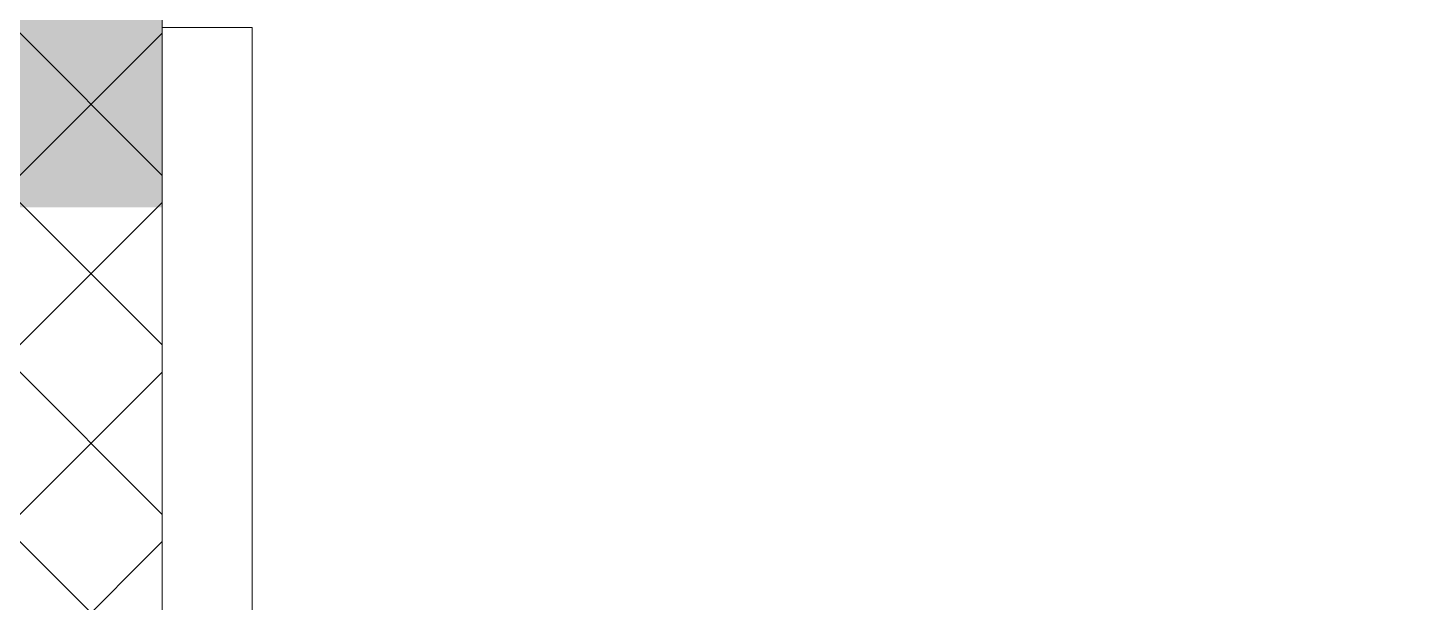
# Model space of a CAD drawing. Header units: millimetres. Extents: x -213911 to 415037, y -3642 to 107391.
# Drawn here: x 65977.2 to 66207.8, y 86910.1 to 87006.1 of the extents above; entities that cross this region are included whole.
import ezdxf

# ---------------------------------------------------------------- set-up
doc = ezdxf.new("R2010")
doc.units = ezdxf.units.MM
doc.layers.add('A-AREA-PATT-1', color=7, linetype='Continuous', lineweight=5, true_color=0xa5bae0, transparency=1)
doc.layers.add('A-DOOR-1', color=7, linetype='Continuous', lineweight=5, true_color=0xc0c0c0)
doc.layers.add('A-DOOR-FRAM-1', color=7, linetype='Continuous', lineweight=5, true_color=0xc0c0c0)
doc.layers.add('A-DOOR-FRAM-2', color=7, linetype='Continuous', lineweight=5)

# ---------------------------------------------------------------- blocks, each defined once
blk = doc.blocks.new('110_Дверь_СКБ_1Ст_Внутренняя1 - Д-7_л__950x2100h_Туалет-V66-Объем проектирования 1 этажа')
at = {"layer": 'A-DOOR-FRAM-2'}
h = blk.add_hatch(dxfattribs=at)
h.set_pattern_fill('FP_89', color=256, style=0, pattern_type=2)
h.set_pattern_definition([(45, (-296.384, 174.685), (-14.14213562373095, 14.14213562373095), []), (135, (-296.384, 174.685), (-14.14213562373095, -14.14213562373095), [])])
h.paths.add_polyline_path([(-457.498851059671, -109.9999999999966), (-437.4999999999438, -109.9999999999966), (-437.4999999999438, 110.0000000000053), (-462.4999999999209, 110.0000000000053), (-462.4999999999209, -109.9999999999966)])
at = {"layer": 'A-DOOR-FRAM-1'}
for p, q in [((-437.5000000000049, -110.0000000000062), (-437.5000000000049, 109.9999999999942)), ((-422.5000000000047, 29.99999999998391), (-437.5000000000049, 29.99999999998391)), ((-437.5000000000049, 29.99999999998391), (-437.5000000000049, -110.0000000000031)), ((-422.5000000000047, -110.0000000000031), (-422.5000000000047, 29.99999999998391))]:
    blk.add_line(p, q, dxfattribs=at)
blk = doc.blocks.new('1floor')
at = {"layer": 'A-AREA-PATT-1'}
h = blk.add_hatch(color=256, dxfattribs=at)
h.paths.add_polyline_path([(71645.98122938498, 7789.999999998143), (71659.99999297774, 7789.999999998143), (71659.99999297774, 7899.999999998144), (71634.99999297771, 7899.999999998144), (71634.99999297771, 7789.999999998143)])
h.paths.add_polyline_path([(70709.99999297771, 7789.999999998143), (70734.99999297773, 7789.999999998143), (70734.99999297773, 7899.999999998152), (70709.99999297771, 7897.971905360907)])
h.paths.add_polyline_path([(68284.99999297773, 7789.999999998151), (68284.99999297773, 7899.999999998161), (68259.99999297768, 7899.999999998161), (68259.99999297768, 7789.999999998151), (68270.72495796526, 7789.999999998151)])
h.paths.add_polyline_path([(69334.99999297773, 7789.999999998151), (69359.99999297771, 7789.999999998151), (69359.99999297771, 7899.999999998152), (69334.99999297773, 7899.62963229604), (69334.99999297773, 7892.915716084503)])
h.paths.add_polyline_path([(65909.99998117732, 7789.99999999816), (65934.9999811773, 7789.99999999816), (65934.9999811773, 7899.999999998156), (65909.99998117732, 7899.999999998156)])
h.paths.add_polyline_path([(66834.99998117729, 7789.99999999816), (66859.99998117732, 7789.99999999816), (66859.99998117732, 7899.999999998161), (66834.99998117729, 7899.642859812235), (66834.99998117729, 7892.915716084517)])
h.paths.add_polyline_path([(75519.99997886473, 9340.000005487289), (75519.99997886473, 9430.000005487287), (75499.99997886474, 9430.000005487287), (75499.99997886474, 9380.000005487289), (75502.99997886471, 9380.000005487289), (75502.99997886471, 9340.000005487289)])
h.paths.add_polyline_path([(75514.55293371424, 10740.00000563969), (75519.99997886473, 10740.00000563969), (75519.99997886473, 10879.49999758277), (75479.99997886474, 10879.50000533494), (75479.99997886474, 10830.00000563969), (75502.99997886474, 10830.00000563969), (75502.99997886474, 10790.00000563969), (75499.99997886475, 10790.00000563969), (75499.99997886475, 10740.00000563969), (75503.855399874, 10740.00000563969)])
h.paths.add_polyline_path([(48763.48753385933, 11699.99982313533), (48780.99997462206, 11699.99982313533), (48780.99997462207, 11782.99977981387), (49145.99997462206, 11782.99977981385), (49145.99997462206, 11779.99977981387), (49195.99997462206, 11779.99977981386), (49195.99997462206, 11782.99977981385), (50615.99997462208, 11782.99977981385), (50615.99997462208, 11779.99977981385), (50665.99997462207, 11779.99977981385), (50665.99997462207, 11782.99977981385), (51689.49985438713, 11782.99977981384), (51689.49985438713, 11799.99977981385), (48759.99997462206, 11799.99977981386), (48759.99997462206, 11699.99982313533)])
h.paths.add_polyline_path([(47688.9998721105, 11779.99977981388), (47698.99987211051, 11779.99977981388), (47698.99987211051, 11782.99977981388), (48159.99997462206, 11782.99977981388), (48159.18317512816, 11799.99977981388), (45930.49987211049, 11799.9997798139), (45930.49987211049, 11782.9997798139), (46229.99987211049, 11782.99977981388), (46229.99987211049, 11779.9997798139), (46279.99987211049, 11780.51561740234), (46279.99987211049, 11782.99977981388), (47648.99987211051, 11782.99977981388), (47648.99987211051, 11779.99977981388)])
at = {"layer": 'A-DOOR-1'}
blk.add_blockref('110_Дверь_СКБ_1Ст_Внутренняя1 - Д-7_л__950x2100h_Туалет-V66-Объем проектирования 1 этажа', (66372.49998117724, 7789.999999998146), dxfattribs=at)

msp = doc.modelspace()

# ---------------------------------------------------------------- block references
msp.add_blockref('1floor', (64.70176383625949, 79186.05045699797))

doc.saveas('drawing.dxf')
